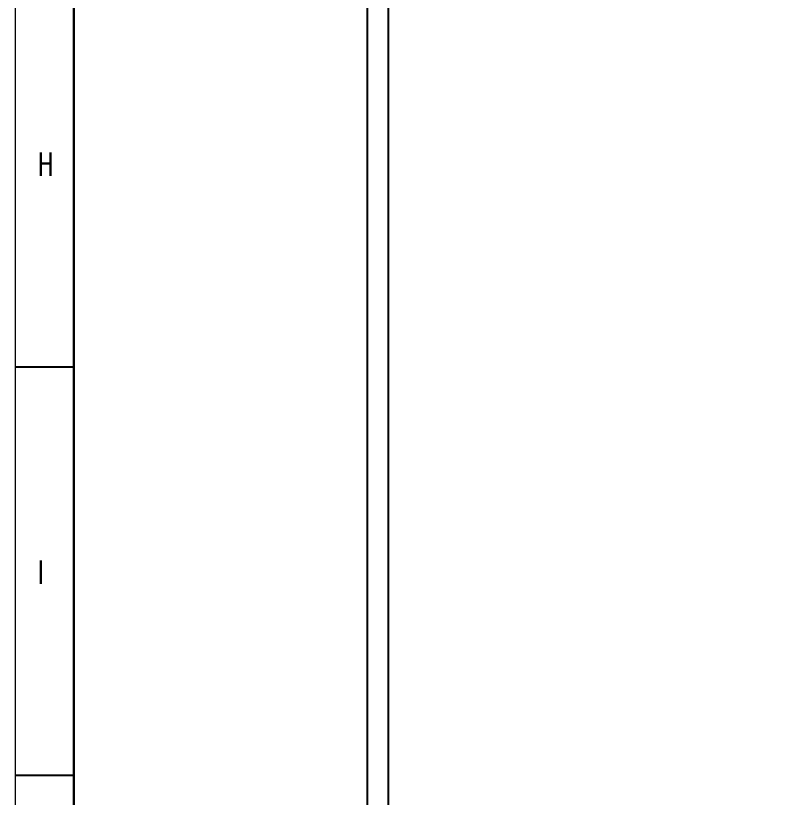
# Model space of a CAD drawing. Header units: inches. Extents: x 112 to 4169, y -2569 to 841.
# Drawn here: x 1571.8 to 1681.6, y 254 to 364.8 of the extents above; entities that cross this region are included whole.
import ezdxf

# ---------------------------------------------------------------- set-up
doc = ezdxf.new("R2010")
doc.units = ezdxf.units.IN
doc.header["$MEASUREMENT"] = 0
doc.layers.add('wall 05', color=253, linetype='Continuous')
doc.styles.add('TEG BORDER', font='txt_qlt.shx', dxfattribs={"width": 0.7, "bigfont": 'hztxt.shx'})

# ---------------------------------------------------------------- blocks, each defined once
blk = doc.blocks.new('240 BORDER A2')
at = {"linetype": 'Continuous'}
blk.add_line((5, 415), (5, 5), dxfattribs=at)
for p, q in [((0, 140), (5, 140)), ((0, 105), (5, 105))]:
    blk.add_line(p, q)
at = {"color": 5, "lineweight": 15}
blk.add_lwpolyline([(0, 420), (594, 420), (594, 0), (0, 0)], close=True, dxfattribs=at)
blk.add_lwpolyline([(5, 415), (589, 415), (589, 5), (5, 5)], close=True)
at = {"char_height": 2, "width": 2, "attachment_point": 1, "style": 'TEG BORDER'}
for s, insert in [('H', (1.91, 158.389)), ('I', (1.91, 123.389))]:
    blk.add_mtext(s, dxfattribs=dict(at, insert=insert))

msp = doc.modelspace()

# ---------------------------------------------------------------- linework, layer by layer
at = {"layer": 'wall 05'}
for points in [[(1681.58, 595.36), (1621.58, 595.36), (1621.58, 211.36), (1681.58, 211.36)], [(1681.58, 592.36), (1624.58, 592.36), (1624.58, 214.36), (1681.58, 214.36)]]:
    msp.add_lwpolyline(points, dxfattribs=at)

# ---------------------------------------------------------------- block references
at = {"xscale": 1.652949273830399, "yscale": 1.652949273830399, "zscale": 1.652949273830399}
msp.add_blockref('240 BORDER A2', (1571.77, 83.63), dxfattribs=at)

doc.saveas('drawing.dxf')
